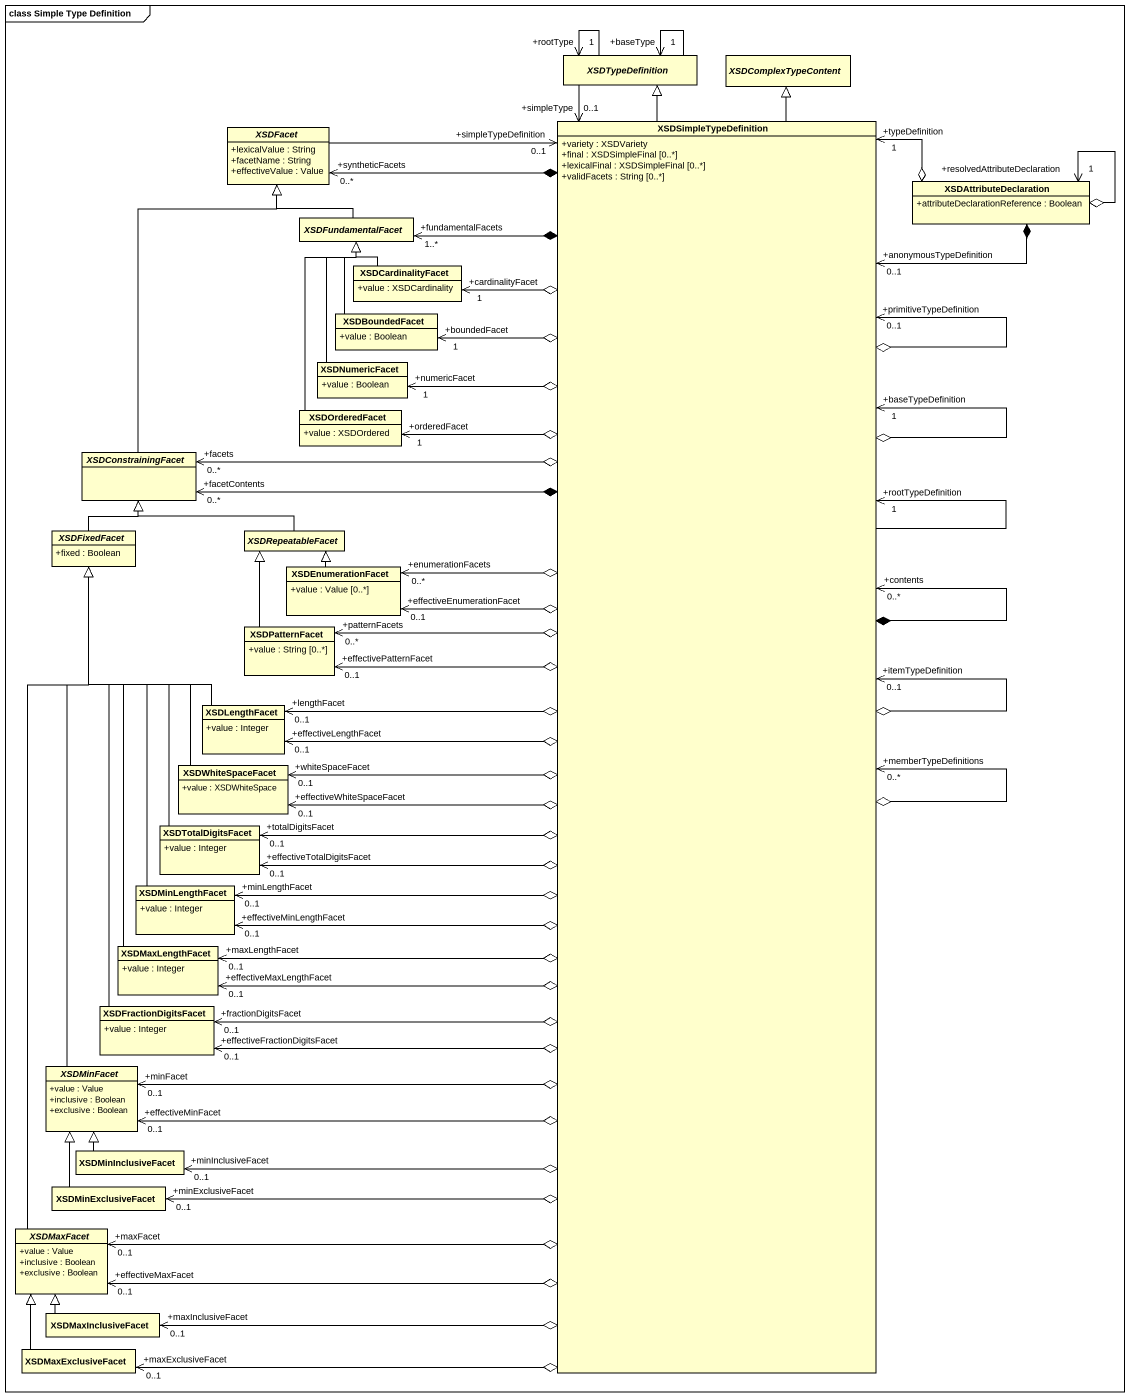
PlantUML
@startuml
mainframe class Simple Type Definition
hide circle
hide empty members
skinparam classAttributeIconSize 0
abstract class XSDTypeDefinition
abstract class XSDComplexTypeContent
abstract class XSDFacet {
  +lexicalValue : String
  +facetName : String
  +effectiveValue : Value
}
class XSDSimpleTypeDefinition {
  +variety : XSDVariety
  +final : XSDSimpleFinal [0..*]
  +lexicalFinal : XSDSimpleFinal [0..*]
  +validFacets : String [0..*]
}
class XSDAttributeDeclaration {
  +attributeDeclarationReference : Boolean
}
abstract class XSDFundamentalFacet
class XSDCardinalityFacet {
  +value : XSDCardinality
}
class XSDBoundedFacet {
  +value : Boolean
}
class XSDNumericFacet {
  +value : Boolean
}
class XSDOrderedFacet {
  +value : XSDOrdered
}
abstract class XSDConstrainingFacet
abstract class XSDFixedFacet {
  +fixed : Boolean
}
abstract class XSDRepeatableFacet
class XSDEnumerationFacet {
  +value : Value [0..*]
}
class XSDPatternFacet {
  +value : String [0..*]
}
class XSDLengthFacet {
  +value : Integer
}
class XSDWhiteSpaceFacet {
  +value : XSDWhiteSpace
}
class XSDTotalDigitsFacet {
  +value : Integer
}
class XSDMinLengthFacet {
  +value : Integer
}
class XSDMaxLengthFacet {
  +value : Integer
}
class XSDFractionDigitsFacet {
  +value : Integer
}
abstract class XSDMinFacet {
  +value : Value
  +inclusive : Boolean
  +exclusive : Boolean
}
class XSDMinInclusiveFacet
class XSDMinExclusiveFacet
abstract class XSDMaxFacet {
  +value : Value
  +inclusive : Boolean
  +exclusive : Boolean
}
class XSDMaxInclusiveFacet
class XSDMaxExclusiveFacet
XSDTypeDefinition --> "+rootType\n1" XSDTypeDefinition
XSDTypeDefinition --> "+baseType\n1" XSDTypeDefinition
XSDTypeDefinition --> "+simpleType\n0..1" XSDSimpleTypeDefinition
XSDFacet --> "+simpleTypeDefinition\n0..1" XSDSimpleTypeDefinition
XSDFacet "+syntheticFacets\n0..*" <--* XSDSimpleTypeDefinition
XSDSimpleTypeDefinition -up-|> XSDTypeDefinition
XSDSimpleTypeDefinition -up-|> XSDComplexTypeContent
XSDSimpleTypeDefinition "+memberTypeDefinitions\n0..*" <--o XSDSimpleTypeDefinition
XSDSimpleTypeDefinition "+itemTypeDefinition\n0..1" <--o XSDSimpleTypeDefinition
XSDSimpleTypeDefinition "+primitiveTypeDefinition\n0..1" <--o XSDSimpleTypeDefinition
XSDSimpleTypeDefinition "+baseTypeDefinition\n1" <--o XSDSimpleTypeDefinition
XSDSimpleTypeDefinition "+contents\n0..*" <--* XSDSimpleTypeDefinition
XSDSimpleTypeDefinition --> "+rootTypeDefinition\n1" XSDSimpleTypeDefinition
XSDSimpleTypeDefinition "+anonymousTypeDefinition\n0..1" <-up-* XSDAttributeDeclaration
XSDSimpleTypeDefinition "+typeDefinition\n1" <-up-o XSDAttributeDeclaration
XSDAttributeDeclaration "+resolvedAttributeDeclaration\n1" <--o XSDAttributeDeclaration
XSDFundamentalFacet -up-|> XSDFacet
XSDFundamentalFacet "+fundamentalFacets\n1..*" <--* XSDSimpleTypeDefinition
XSDCardinalityFacet "+cardinalityFacet\n1" <--o XSDSimpleTypeDefinition
XSDCardinalityFacet -up-|> XSDFundamentalFacet
XSDBoundedFacet "+boundedFacet\n1" <--o XSDSimpleTypeDefinition
XSDBoundedFacet -up-|> XSDFundamentalFacet
XSDNumericFacet "+numericFacet\n1" <--o XSDSimpleTypeDefinition
XSDNumericFacet -up-|> XSDFundamentalFacet
XSDOrderedFacet "+orderedFacet\n1" <--o XSDSimpleTypeDefinition
XSDOrderedFacet -up-|> XSDFundamentalFacet
XSDConstrainingFacet -up-|> XSDFacet
XSDConstrainingFacet "+facetContents\n0..*" <-right-* XSDSimpleTypeDefinition
XSDConstrainingFacet "+facets\n0..*" <-right-o XSDSimpleTypeDefinition
XSDFixedFacet -up-|> XSDConstrainingFacet
XSDRepeatableFacet -left-|> XSDConstrainingFacet
XSDEnumerationFacet "+effectiveEnumerationFacet\n0..1" <-right-o XSDSimpleTypeDefinition
XSDEnumerationFacet "+enumerationFacets\n0..*" <-right-o XSDSimpleTypeDefinition
XSDEnumerationFacet -up-|> XSDRepeatableFacet
XSDPatternFacet "+patternFacets\n0..*" <-right-o XSDSimpleTypeDefinition
XSDPatternFacet "+effectivePatternFacet\n0..1" <-right-o XSDSimpleTypeDefinition
XSDPatternFacet -up-|> XSDRepeatableFacet
XSDLengthFacet "+effectiveLengthFacet\n0..1" <-right-o XSDSimpleTypeDefinition
XSDLengthFacet "+lengthFacet\n0..1" <-right-o XSDSimpleTypeDefinition
XSDLengthFacet -up-|> XSDFixedFacet
XSDWhiteSpaceFacet "+whiteSpaceFacet\n0..1" <-right-o XSDSimpleTypeDefinition
XSDWhiteSpaceFacet "+effectiveWhiteSpaceFacet\n0..1" <-right-o XSDSimpleTypeDefinition
XSDWhiteSpaceFacet -up-|> XSDFixedFacet
XSDTotalDigitsFacet "+effectiveTotalDigitsFacet\n0..1" <-right-o XSDSimpleTypeDefinition
XSDTotalDigitsFacet "+totalDigitsFacet\n0..1" <-right-o XSDSimpleTypeDefinition
XSDTotalDigitsFacet -up-|> XSDFixedFacet
XSDMinLengthFacet "+minLengthFacet\n0..1" <-right-o XSDSimpleTypeDefinition
XSDMinLengthFacet "+effectiveMinLengthFacet\n0..1" <-right-o XSDSimpleTypeDefinition
XSDMinLengthFacet -up-|> XSDFixedFacet
XSDMaxLengthFacet "+effectiveMaxLengthFacet\n0..1" <-right-o XSDSimpleTypeDefinition
XSDMaxLengthFacet "+maxLengthFacet\n0..1" <-right-o XSDSimpleTypeDefinition
XSDMaxLengthFacet -up-|> XSDFixedFacet
XSDFractionDigitsFacet "+effectiveFractionDigitsFacet\n0..1" <-right-o XSDSimpleTypeDefinition
XSDFractionDigitsFacet "+fractionDigitsFacet\n0..1" <-right-o XSDSimpleTypeDefinition
XSDFractionDigitsFacet -up-|> XSDFixedFacet
XSDMinFacet "+effectiveMinFacet\n0..1" <-right-o XSDSimpleTypeDefinition
XSDMinFacet "+minFacet\n0..1" <-right-o XSDSimpleTypeDefinition
XSDMinFacet -up-|> XSDFixedFacet
XSDMinInclusiveFacet "+minInclusiveFacet\n0..1" <-up-o XSDSimpleTypeDefinition
XSDMinInclusiveFacet -up-|> XSDMinFacet
XSDMinExclusiveFacet "+minExclusiveFacet\n0..1" <-up-o XSDSimpleTypeDefinition
XSDMinExclusiveFacet -up-|> XSDMinFacet
XSDMaxFacet "+effectiveMaxFacet\n0..1" <-up-o XSDSimpleTypeDefinition
XSDMaxFacet "+maxFacet\n0..1" <-up-o XSDSimpleTypeDefinition
XSDMaxFacet -up-|> XSDFixedFacet
XSDMaxInclusiveFacet "+maxInclusiveFacet\n0..1" <-up-o XSDSimpleTypeDefinition
XSDMaxInclusiveFacet -up-|> XSDMaxFacet
XSDMaxExclusiveFacet "+maxExclusiveFacet\n0..1" <-up-o XSDSimpleTypeDefinition
XSDMaxExclusiveFacet -up-|> XSDMaxFacet
@enduml
